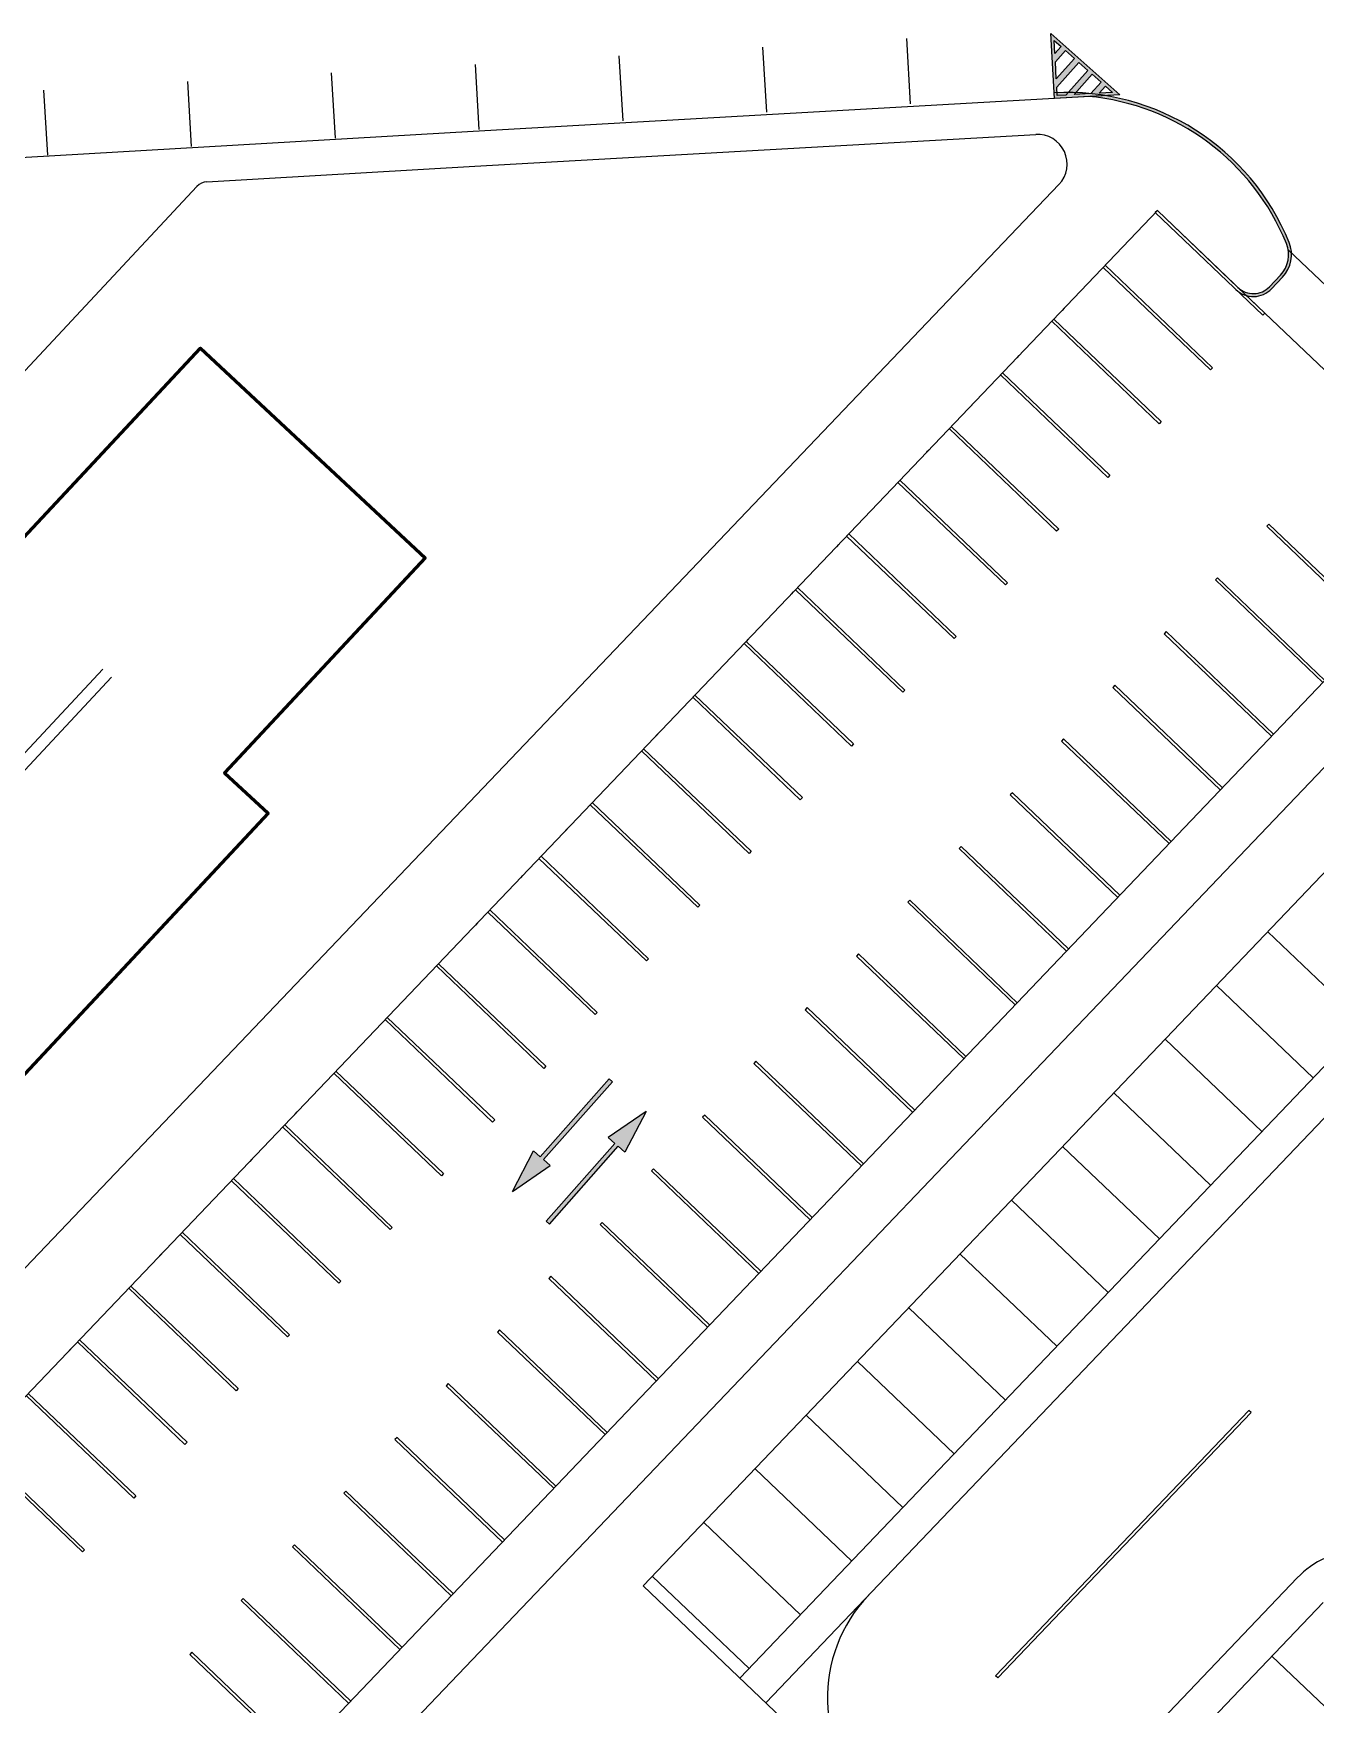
# Model space of a CAD drawing. Header units: millimetres. Extents: x 34038 to 35840, y 10511 to 10922.
# Drawn here: x 34289.9 to 34333, y 10731.4 to 10787.6 of the extents above; entities that cross this region are included whole.
import ezdxf

# ---------------------------------------------------------------- set-up
doc = ezdxf.new("R2010")
doc.units = ezdxf.units.MM
doc.layers.add('PINTURA BRANCA', color=7, linetype='Continuous')
doc.layers.add('PROJEÇÃO DAS EDIFICAÇÕES', color=4, linetype='Continuous', lineweight=60)

# ---------------------------------------------------------------- blocks, each defined once
blk = doc.blocks.new('12')
at = {"layer": 'PINTURA BRANCA'}
h = blk.add_hatch(color=256, dxfattribs=at)
h.paths.add_polyline_path([(709.5063524391578, 866.5878076270078), (709.3348524387259, 866.3245246753548), (709.2430694875048, 866.7593076274395)], flags=16)
h.paths.add_polyline_path([(709.1846487430099, 867.0360512210649), (709.615513863723, 866.7553897960679), (709.8338367128534, 867.0905541341882), (709.06780725402, 867.5895384083154)], flags=16)
h.paths.add_polyline_path([(710.3346837331574, 868.4351293180409), (710.5979666848099, 868.2636293176096), (710.7694666852412, 868.5269122692622)], flags=16)
h.paths.add_polyline_path([(710.0579401395316, 868.3767085735461), (710.4888052602445, 868.0960471485492), (710.2704824111141, 867.760882810429), (709.5044529522806, 868.259867084556)], flags=16)
h.paths.add_polyline_path([(710.985027265608, 868.6746211296579), (709.2868740274193, 866.0676543903937), (708.8324672768815, 868.2202143791201)])
h.paths.add_polyline_path([(709.009386509525, 867.8662820019409), (709.9429981374185, 867.2581363032485), (710.161320986549, 867.5933006413688), (709.2277093586556, 868.2014463400611), (708.95096576503, 868.1430255955661)], flags=16)
for p, q in [((708.8324672768815, 868.2202143791201), (710.985027265608, 868.6746211296579)), ((709.2868740274193, 866.0676543903937), (708.8324672768815, 868.2202143791201)), ((708.9509657650299, 868.1430255955661), (709.2277093586556, 868.2014463400611)), ((709.0093865095249, 867.866282001941), (708.95096576503, 868.1430255955661)), ((709.2277093586556, 868.2014463400611), (710.161320986549, 867.5933006413688)), ((710.985027265608, 868.6746211296579), (709.2868740274193, 866.0676543903937)), ((709.5044529522806, 868.259867084556), (710.0579401395314, 868.3767085735461)), ((709.5044529522808, 868.259867084556), (710.2704824111141, 867.760882810429)), ((710.0579401395316, 868.3767085735461), (710.4888052602445, 868.0960471485495)), ((710.334683733157, 868.435129318041), (710.7694666852412, 868.5269122692622)), ((710.3346837331574, 868.4351293180409), (710.5979666848096, 868.2636293176097)), ((710.7694666852414, 868.5269122692623), (710.5979666848099, 868.2636293176096)), ((709.009386509525, 867.8662820019409), (709.9429981374186, 867.2581363032484)), ((709.1846487430099, 867.036051221065), (709.06780725402, 867.5895384083154)), ((709.0678072540201, 867.5895384083155), (709.8338367128534, 867.0905541341882)), ((710.161320986549, 867.5933006413688), (709.9429981374185, 867.2581363032485)), ((710.4888052602445, 868.0960471485492), (710.2704824111141, 867.760882810429)), ((709.1846487430099, 867.0360512210649), (709.6155138637231, 866.7553897960678)), ((709.8338367128533, 867.0905541341882), (709.615513863723, 866.7553897960679)), ((709.3348524387259, 866.3245246753548), (709.2430694875046, 866.7593076274396)), ((709.2430694875048, 866.7593076274395), (709.5063524391579, 866.5878076270076)), ((709.5063524391578, 866.5878076270078), (709.3348524387258, 866.3245246753545))]:
    blk.add_line(p, q, dxfattribs=at)

msp = doc.modelspace()

# ---------------------------------------------------------------- hatches: boundary and pattern name
for points in [[(34305.97450043259, 10748.65355978105), (34306.68568235841, 10750.02645645173), (34306.91064258227, 10749.8279800106), (34309.2262010621, 10752.45251595558), (34309.33868117402, 10752.35327773502), (34307.02312269419, 10749.72874179004), (34307.24808291805, 10749.53026534891)], [(34310.47343300678, 10751.3521162787), (34309.76225108096, 10749.97921960801), (34309.53729085711, 10750.17769604914), (34307.22173237728, 10747.55316010416), (34307.10925226535, 10747.65239832472), (34309.42481074518, 10750.2769342697), (34309.19985052132, 10750.47541071083)]]:
    msp.add_hatch(color=256).paths.add_polyline_path(points)
at = {"layer": 'PINTURA BRANCA'}
msp.add_hatch(color=256, dxfattribs=at).paths.add_polyline_path([(34324.20875612576, 10785.65024004908), (34324.21961284264, 10785.46143500501), (34325.35754224835, 10785.52580423588, -0.2800174488972807), (34332.02673689826, 10780.56978583088, -0.2950609313303714), (34331.82363385802, 10779.50323208722), (34331.45669302381, 10779.11871664086, -0.414213562373078), (34330.3963228081, 10779.09391733349), (34330.68570134758, 10778.81776509127, 0.2769839649486777), (34331.52903765868, 10779.0496785803), (34331.89597849289, 10779.43419402667, 0.2950609313304082), (34332.11939183716, 10780.60740314469, 0.319012315893385)])

# ---------------------------------------------------------------- linework, layer by layer
for p, q in [((34304.65094984454, 10784.35449482034), (34325.39405545253, 10785.5278696776)), ((34272.23164465204, 10782.47209492804), (34304.65094984454, 10784.35449482034)), ((34304.71380849309, 10783.17683489901), (34323.58971806597, 10784.24458811395)), ((34295.69294588661, 10782.6530460424), (34304.71380849309, 10783.17683489901)), ((34324.36964110995, 10782.55580359069), (34253.02309637066, 10707.79211980593)), ((34276.20999343699, 10761.98626704031), (34295.35644491112, 10782.49509239036)), ((34327.68339900042, 10781.68284460433), (34265.54914450018, 10716.57267321998)), ((34327.68339900041, 10781.68284460434), (34327.61436093985, 10781.61049996947)), ((34327.68339900042, 10781.68284460433), (34330.3963228081, 10779.09391733349)), ((34326.06100457733, 10779.98274568487), (34325.99196651678, 10779.91040105)), ((34336.91803510458, 10775.75264957796), (34332.08551331738, 10780.36429676334)), ((34331.45669302381, 10779.11871664086), (34331.82363385802, 10779.50323208722)), ((34331.52903765868, 10779.0496785803), (34331.89597849289, 10779.43419402667)), ((34335.82217042334, 10773.91606279192), (34330.3963228081, 10779.09391733349)), ((34324.5421672451, 10778.3911637177), (34324.47312918455, 10778.31881908282)), ((34331.30063074399, 10778.23094157654), (34331.23159268344, 10778.15859694167)), ((34323.02332991287, 10776.79958175052), (34322.95429185232, 10776.72723711565)), ((34329.54016019982, 10776.38615338732), (34329.47112213926, 10776.31380875245)), ((34321.50449258065, 10775.20799978335), (34321.43545452009, 10775.13565514848)), ((34327.81420868592, 10774.57753751553), (34327.74517062536, 10774.50519288066)), ((34319.98565524842, 10773.61641781618), (34319.91661718787, 10773.5440731813)), ((34326.08825717203, 10772.76892164374), (34326.01921911147, 10772.69657700887)), ((34318.4668179162, 10772.024835849), (34318.39777985564, 10771.95249121413)), ((34338.53509423114, 10771.32713552097), (34274.60585015645, 10704.33600362994)), ((34324.36230565813, 10770.96030577196), (34324.29326759758, 10770.88796113708)), ((34331.43144042949, 10771.12563448774), (34331.36240236894, 10771.05328985287)), ((34340.54114814391, 10770.53231652248), (34281.90236678754, 10709.08503378622)), ((34316.94798058397, 10770.43325388183), (34316.87894252341, 10770.36090924696)), ((34329.7054889156, 10769.31701861596), (34329.63645085505, 10769.24467398108)), ((34315.42914325173, 10768.84167191466), (34315.36010519118, 10768.76932727978)), ((34322.63635414423, 10769.15168990017), (34322.56731608368, 10769.0793452653)), ((34327.9795374017, 10767.50840274417), (34327.91049934115, 10767.4360581093)), ((34313.91030591951, 10767.25008994748), (34313.84126785895, 10767.17774531261)), ((34320.91040263034, 10767.34307402838), (34320.84136456979, 10767.27072939351)), ((34346.34744494374, 10766.54978125863), (34313.6341977442, 10732.26976743536)), ((34312.39146858728, 10765.65850798031), (34312.32243052673, 10765.58616334544)), ((34319.18445111645, 10765.53445815659), (34319.11541305589, 10765.46211352172)), ((34326.25358588781, 10765.69978687238), (34326.18454782725, 10765.62744223751)), ((34345.87809659822, 10764.31978317796), (34314.50233296859, 10731.44131029575)), ((34310.87263125506, 10764.06692601314), (34310.8035931945, 10763.99458137827)), ((34317.45849960255, 10763.7258422848), (34317.38946154199, 10763.65349764993)), ((34324.52763437391, 10763.89117100059), (34324.45859631336, 10763.81882636572)), ((34309.35379392283, 10762.47534404596), (34309.28475586227, 10762.40299941109)), ((34315.73254808865, 10761.91722641302), (34315.6635100281, 10761.84488177815)), ((34322.80168286002, 10762.0825551288), (34322.73264479946, 10762.01021049393)), ((34307.8349565906, 10760.88376207879), (34307.76591853004, 10760.81141744392)), ((34321.07573134612, 10760.27393925701), (34321.00669328557, 10760.20159462214)), ((34314.00659657476, 10760.10861054123), (34313.9375585142, 10760.03626590636)), ((34306.31611925837, 10759.29218011162), (34306.24708119781, 10759.21983547674)), ((34312.28064506086, 10758.29999466944), (34312.21160700031, 10758.22765003457)), ((34319.34977983223, 10758.46532338523), (34319.28074177167, 10758.39297875036)), ((34304.79728192614, 10757.70059814444), (34304.72824386559, 10757.62825350957)), ((34334.65424712864, 10754.29655001274), (34331.39874003719, 10757.4032642863)), ((34310.55469354697, 10756.49137879765), (34310.48565548641, 10756.41903416278)), ((34317.62382831833, 10756.65670751344), (34317.55479025777, 10756.58436287857)), ((34332.92829475444, 10752.48793496194), (34329.672787663, 10755.59464923549)), ((34308.82874203307, 10754.68276292587), (34308.75970397252, 10754.61041829099)), ((34315.89787680444, 10754.84809164165), (34315.82883874388, 10754.77574700678)), ((34301.75960726169, 10754.5174342101), (34301.69056920113, 10754.44508957523)), ((34331.20234238025, 10750.67931991113), (34327.94683528879, 10753.78603418469)), ((34300.24076992946, 10752.92585224292), (34300.1717318689, 10752.85350760805)), ((34307.10279051917, 10752.87414705408), (34307.03375245862, 10752.80180241921)), ((34314.17192529054, 10753.03947576987), (34314.10288722999, 10752.96713113499)), ((34309.2262010621, 10752.45251595558), (34306.91064258227, 10749.8279800106)), ((34309.33868117402, 10752.35327773502), (34307.02312269419, 10749.72874179004)), ((34309.2262010621, 10752.45251595558), (34309.33868117402, 10752.35327773502)), ((34329.47639000605, 10748.87070486032), (34326.2208829146, 10751.97741913388)), ((34298.72193259723, 10751.33427027575), (34298.65289453667, 10751.26192564088)), ((34310.47343300678, 10751.3521162787), (34309.19985052132, 10750.47541071083)), ((34310.47343300678, 10751.3521162787), (34309.76225108096, 10749.97921960801)), ((34312.44597377664, 10751.23085989808), (34312.37693571609, 10751.15851526321)), ((34305.37683900528, 10751.06553118229), (34305.30780094473, 10750.99318654742)), ((34307.10925226535, 10747.65239832472), (34309.42481074518, 10750.2769342697)), ((34307.22173237728, 10747.55316010416), (34309.53729085711, 10750.17769604914)), ((34309.42481074518, 10750.2769342697), (34309.19985052132, 10750.47541071083)), ((34309.76225108096, 10749.97921960801), (34309.53729085711, 10750.17769604914)), ((34327.75043763185, 10747.06208980952), (34324.4949305404, 10750.16880408308)), ((34297.203095265, 10749.74268830858), (34297.13405720445, 10749.6703436737)), ((34305.97450043259, 10748.65355978105), (34306.68568235841, 10750.02645645173)), ((34305.97450043259, 10748.65355978105), (34307.24808291805, 10749.53026534891)), ((34306.68568235841, 10750.02645645173), (34306.91064258227, 10749.8279800106)), ((34307.02312269419, 10749.72874179004), (34307.24808291805, 10749.53026534891)), ((34303.65088749139, 10749.2569153105), (34303.58184943083, 10749.18457067563)), ((34310.72002226275, 10749.42224402629), (34310.6509842022, 10749.34989939142)), ((34326.02448525765, 10745.25347475871), (34322.7689781662, 10748.36018903227)), ((34295.68425793278, 10748.1511063414), (34295.61521987222, 10748.07876170653)), ((34301.92493597749, 10747.44829943872), (34301.85589791693, 10747.37595480385)), ((34307.22173237728, 10747.55316010416), (34307.10925226535, 10747.65239832472)), ((34308.99407074886, 10747.6136281545), (34308.9250326883, 10747.54128351963)), ((34294.16542060055, 10746.55952437423), (34294.09638254, 10746.48717973936)), ((34324.29853288345, 10743.44485970791), (34321.043025792, 10746.55157398147)), ((34300.1989844636, 10745.63968356693), (34300.12994640304, 10745.56733893206)), ((34307.26811923496, 10745.80501228271), (34307.1990811744, 10745.73266764784)), ((34292.64658326832, 10744.96794240706), (34292.57754520777, 10744.89559777219)), ((34322.57258050925, 10741.6362446571), (34319.31707341781, 10744.74295893066)), ((34305.54216772107, 10743.99639641092), (34305.47312966051, 10743.92405177605)), ((34291.12774593609, 10743.37636043988), (34291.05870787553, 10743.30401580501)), ((34298.4730329497, 10743.83106769514), (34298.40399488914, 10743.75872306027)), ((34320.84662813506, 10739.8276296063), (34317.5911210436, 10742.93434387986)), ((34303.81621620717, 10742.18778053914), (34303.74717814662, 10742.11543590427)), ((34296.7470814358, 10742.02245182335), (34296.67804337525, 10741.95010718848)), ((34319.12067576086, 10738.01901455549), (34315.86516866941, 10741.12572882905)), ((34330.76260398702, 10741.28482080607), (34322.238420177, 10732.35238016338)), ((34330.83494858906, 10741.2157827111), (34322.31076482357, 10732.28334211509)), ((34330.83494858906, 10741.2157827111), (34330.76260398702, 10741.28482080607)), ((34295.02112992191, 10740.21383595156), (34294.95209186136, 10740.14149131669)), ((34302.09026469327, 10740.37916466735), (34302.02122663272, 10740.30682003248)), ((34317.39472338666, 10736.21039950469), (34314.13921629521, 10739.31711377824)), ((34293.29517840801, 10738.40522007978), (34293.22614034745, 10738.33287544491)), ((34300.36431317938, 10738.57054879556), (34300.29527511883, 10738.49820416069)), ((34315.66877101246, 10734.40178445388), (34312.41326392101, 10737.50849872744)), ((34291.56922689412, 10736.59660420799), (34291.50018883356, 10736.52425957312)), ((34298.63836166549, 10736.76193292377), (34298.56932360493, 10736.6895882889)), ((34313.94281863826, 10732.59316940308), (34310.68731154681, 10735.69988367663)), ((34321.76235421997, 10724.5130532424), (34332.39212487547, 10735.65204881961)), ((34296.91241015159, 10734.95331705199), (34296.84337209103, 10734.88097241712)), ((34322.63048997886, 10723.68459666287), (34333.260264677, 10734.82359647638)), ((34295.18645863769, 10733.1447011802), (34295.11742057714, 10733.07235654533)), ((34334.78982938674, 10729.90825761623), (34331.53432229524, 10733.01497188984)), ((34322.31076482357, 10732.28334211509), (34322.23842022155, 10732.35238021006))]:
    msp.add_line(p, q)
at = {"color": 7}
for p, q in [((34282.11021153652, 10755.44750217556), (34292.18552580522, 10766.23972970467)), ((34282.40259892966, 10755.17453768643), (34292.47791319837, 10765.96676521553))]:
    msp.add_line(p, q, dxfattribs=at)
msp.add_lwpolyline([(34344.89783545227, 10713.48627979584), (34331.40556586842, 10726.3618691207), (34325.8859708504, 10720.57791142386), (34310.37865628653, 10735.37644569676), (34341.75445428238, 10768.25495459113)])
for centre, radius, start, end in [((34323.64619476124, 10783.24618419625), 1, 316.3397553499242, 93.2375989548449), ((34295.72192915255, 10782.15388677894), 0.5, 93.32310040574308, 136.9676469459), ((34331.10018750931, 10780.19361269278), 1, 316.3397553499242, 22.09683850433364), ((34331.10018750931, 10780.19361269278), 1.1, 316.3397553499242, 22.09683850433364), ((34330.91410826227, 10779.63650209503), 0.85, 226.3397553498558, 316.3397553499242), ((34330.91410826227, 10779.63650209503), 0.75, 226.3397553498558, 316.3397553499242), ((34334.52630188756, 10733.61543680917), 2.95, 46.33972809590154, 136.340044650292), ((34321.59643129342, 10731.60722011347), 5.017656223355069, 136.3397650610077, 316.3397650610077)]:
    msp.add_arc(centre, radius, start, end)
at = {"layer": 'PINTURA BRANCA'}
for p, q in [((34314.53705861019, 10784.99065228469), (34314.40628288528, 10787.18030834629)), ((34319.37715399702, 10785.27972370278), (34319.2463782721, 10787.46937976439)), ((34324.22035575813, 10785.44851524375), (34324.09405941203, 10787.6448870777)), ((34309.69696322335, 10784.70158086659), (34309.56618749844, 10786.89123692819)), ((34300.01677244969, 10784.1234380304), (34299.88599672478, 10786.313094092)), ((34304.85686783653, 10784.41250944849), (34304.72609211161, 10786.6021655101)), ((34290.33658167603, 10783.5452951942), (34290.20580595111, 10785.73495125581)), ((34295.17667706286, 10783.8343666123), (34295.04590133794, 10786.0240226739)), ((34331.23159268344, 10778.15859694167), (34327.61436093986, 10781.61049996947)), ((34331.30063074398, 10778.23094157655), (34327.68339900041, 10781.68284460434)), ((34329.47112213927, 10776.31380875243), (34325.85389039569, 10779.76571178023)), ((34329.54016019983, 10776.38615338731), (34325.92292845625, 10779.8380564151)), ((34327.74517062538, 10774.50519288065), (34324.1279388818, 10777.95709590844)), ((34327.81420868593, 10774.57753751552), (34324.19697694236, 10778.02944054331)), ((34326.01921911148, 10772.69657700886), (34322.40198736791, 10776.14848003665)), ((34326.08825717204, 10772.76892164373), (34322.47102542847, 10776.22082467152)), ((34324.29326759759, 10770.88796113707), (34320.67603585401, 10774.33986416486)), ((34324.36230565814, 10770.96030577195), (34320.74507391456, 10774.41220879973)), ((34322.63635414425, 10769.15168990016), (34319.01912240067, 10772.60359292795)), ((34322.56731608369, 10769.07934526529), (34318.95008434012, 10772.53124829308)), ((34334.97963411253, 10767.60138682507), (34331.36240236895, 10771.05328985286)), ((34335.04867217308, 10767.67373145994), (34331.43144042951, 10771.12563448773)), ((34320.84136456979, 10767.2707293935), (34317.22413282622, 10770.72263242129)), ((34320.91040263035, 10767.34307402837), (34317.29317088678, 10770.79497705616)), ((34333.25368259863, 10765.79277095328), (34329.63645085505, 10769.24467398107)), ((34333.32272065918, 10765.86511558815), (34329.70548891561, 10769.31701861594)), ((34319.1154130559, 10765.46211352171), (34315.49818131232, 10768.9140165495)), ((34319.18445111645, 10765.53445815658), (34315.56721937288, 10768.98636118437)), ((34331.59676914529, 10764.05649971637), (34327.97953740171, 10767.50840274416)), ((34317.38946154201, 10763.65349764992), (34313.77222979843, 10767.10540067771)), ((34317.45849960256, 10763.7258422848), (34313.84126785898, 10767.17774531259)), ((34331.52773108473, 10763.98415508149), (34327.91049934116, 10767.43605810929)), ((34315.66351002811, 10761.84488177814), (34312.04627828454, 10765.29678480593)), ((34315.73254808866, 10761.91722641301), (34312.11531634509, 10765.3691294408)), ((34329.80177957084, 10762.17553920971), (34326.18454782727, 10765.6274422375)), ((34329.8708176314, 10762.24788384458), (34326.25358588782, 10765.69978687237)), ((34314.00659657477, 10760.10861054122), (34310.38936483119, 10763.56051356901)), ((34328.07582805694, 10760.36692333792), (34324.45859631336, 10763.81882636571)), ((34328.14486611749, 10760.43926797279), (34324.52763437392, 10763.89117100058)), ((34313.93755851421, 10760.03626590635), (34310.32032677064, 10763.48816893414)), ((34326.34987654305, 10758.55830746613), (34322.73264479947, 10762.01021049392)), ((34326.4189146036, 10758.630652101), (34322.80168286003, 10762.08255512879)), ((34312.21160700032, 10758.22765003456), (34308.59437525674, 10761.67955306235)), ((34312.28064506088, 10758.29999466943), (34308.6634133173, 10761.75189769722)), ((34324.62392502915, 10756.74969159434), (34321.00669328558, 10760.20159462213)), ((34324.69296308971, 10756.82203622922), (34321.07573134613, 10760.27393925701)), ((34310.48565548642, 10756.41903416277), (34306.86842374285, 10759.87093719056)), ((34310.55469354698, 10756.49137879764), (34306.93746180341, 10759.94328182544)), ((34308.75970397253, 10754.61041829099), (34305.14247222895, 10758.06232131878)), ((34308.82874203308, 10754.68276292586), (34305.2115102895, 10758.13466595365)), ((34322.89797351525, 10754.94107572256), (34319.28074177168, 10758.39297875035)), ((34322.96701157581, 10755.01342035743), (34319.34977983224, 10758.46532338522)), ((34307.03375245863, 10752.8018024192), (34303.41652071506, 10756.25370544699)), ((34307.10279051919, 10752.87414705407), (34303.48555877561, 10756.32605008186)), ((34321.17202200136, 10753.13245985077), (34317.55479025778, 10756.58436287856)), ((34321.24106006192, 10753.20480448564), (34317.62382831834, 10756.65670751343)), ((34319.44607048747, 10751.32384397898), (34315.82883874389, 10754.77574700677)), ((34319.51510854802, 10751.39618861385), (34315.89787680445, 10754.84809164164)), ((34305.30780094473, 10750.99318654741), (34301.69056920116, 10754.4450895752)), ((34305.37683900529, 10751.06553118228), (34301.75960726172, 10754.51743421007)), ((34317.72011897357, 10749.51522810719), (34314.10288722999, 10752.96713113498)), ((34317.78915703412, 10749.58757274207), (34314.17192529055, 10753.03947576986)), ((34303.58184943084, 10749.18457067562), (34299.96461768726, 10752.63647370341)), ((34303.65088749139, 10749.25691531049), (34300.03365574782, 10752.70881833829)), ((34316.06320552023, 10747.77895687028), (34312.44597377665, 10751.23085989807)), ((34301.85589791695, 10747.37595480383), (34298.23866617337, 10750.82785783163)), ((34301.9249359775, 10747.44829943871), (34298.30770423393, 10750.9002024665)), ((34315.99416745967, 10747.70661223541), (34312.3769357161, 10751.1585152632)), ((34300.12994640305, 10745.56733893205), (34296.51271465948, 10749.01924195984)), ((34300.1989844636, 10745.63968356692), (34296.58175272003, 10749.09158659471)), ((34314.26821594578, 10745.89799636362), (34310.65098420221, 10749.34989939141)), ((34314.33725400634, 10745.97034099849), (34310.72002226276, 10749.42224402628)), ((34298.47303294971, 10743.83106769513), (34294.85580120613, 10747.28297072292)), ((34312.54226443188, 10744.08938049183), (34308.9250326883, 10747.54128351962)), ((34312.61130249244, 10744.1617251267), (34308.99407074886, 10747.61362815449)), ((34298.40399488915, 10743.75872306026), (34294.78676314558, 10747.21062608805)), ((34310.81631291799, 10742.28076462004), (34307.19908117441, 10745.73266764784)), ((34310.88535097854, 10742.35310925491), (34307.26811923497, 10745.80501228271)), ((34296.67804337526, 10741.95010718847), (34293.06081163168, 10745.40201021626)), ((34296.74708143582, 10742.02245182334), (34293.12984969224, 10745.47435485113)), ((34309.09036140409, 10740.47214874826), (34305.47312966052, 10743.92405177605)), ((34309.15939946465, 10740.54449338313), (34305.54216772107, 10743.99639641092)), ((34294.95209186136, 10740.14149131668), (34291.33486011779, 10743.59339434448)), ((34295.02112992192, 10740.21383595156), (34291.40389817835, 10743.66573897935)), ((34307.43344795075, 10738.73587751134), (34303.81621620717, 10742.18778053913)), ((34293.22614034747, 10738.3328754449), (34289.60890860389, 10741.78477847269)), ((34293.29517840802, 10738.40522007977), (34289.67794666444, 10741.85712310756)), ((34307.36440989019, 10738.66353287647), (34303.74717814662, 10742.11543590426)), ((34291.50018883357, 10736.52425957311), (34287.88295709, 10739.9761626009)), ((34291.56922689413, 10736.59660420798), (34287.95199515055, 10740.04850723577)), ((34305.6384583763, 10736.85491700468), (34302.02122663273, 10740.30682003247)), ((34305.70749643686, 10736.92726163955), (34302.09026469328, 10740.37916466734)), ((34303.91250686241, 10735.04630113289), (34300.29527511883, 10738.49820416069)), ((34303.98154492296, 10735.11864576776), (34300.36431317939, 10738.57054879556)), ((34302.18655534851, 10733.23768526111), (34298.56932360493, 10736.6895882889)), ((34302.25559340906, 10733.31002989598), (34298.63836166549, 10736.76193292377)), ((34300.46060383461, 10731.42906938932), (34296.84337209104, 10734.88097241711)), ((34300.52964189517, 10731.50141402419), (34296.91241015159, 10734.95331705198)), ((34298.73465232072, 10729.62045351753), (34295.11742057715, 10733.07235654532)), ((34298.80369038128, 10729.6927981524), (34295.1864586377, 10733.14470118019))]:
    msp.add_line(p, q, dxfattribs=at)
for radius, end in [(8.1, 92.87013188155771), (8, 84.6695325810677)]:
    msp.add_arc((34324.61434178661, 10777.5604007261), radius, 22.09683850433364, end, dxfattribs=at)
at = {"layer": 'PROJEÇÃO DAS EDIFICAÇÕES'}
msp.add_lwpolyline([(34288.7195604087, 10769.81746765903), (34295.47512138908, 10777.05372344646), (34303.04095531246, 10769.99109948293), (34296.28508420631, 10762.7545115026), (34297.74702117204, 10761.38968905691), (34249.53466827811, 10709.74676574275)], dxfattribs=at)

# ---------------------------------------------------------------- block references
at = {"layer": 'PINTURA BRANCA', "rotation": 81.37084964736194}
msp.add_blockref('12', (35076.2603980918, 9954.373559509238), dxfattribs=at)

doc.saveas('drawing.dxf')
